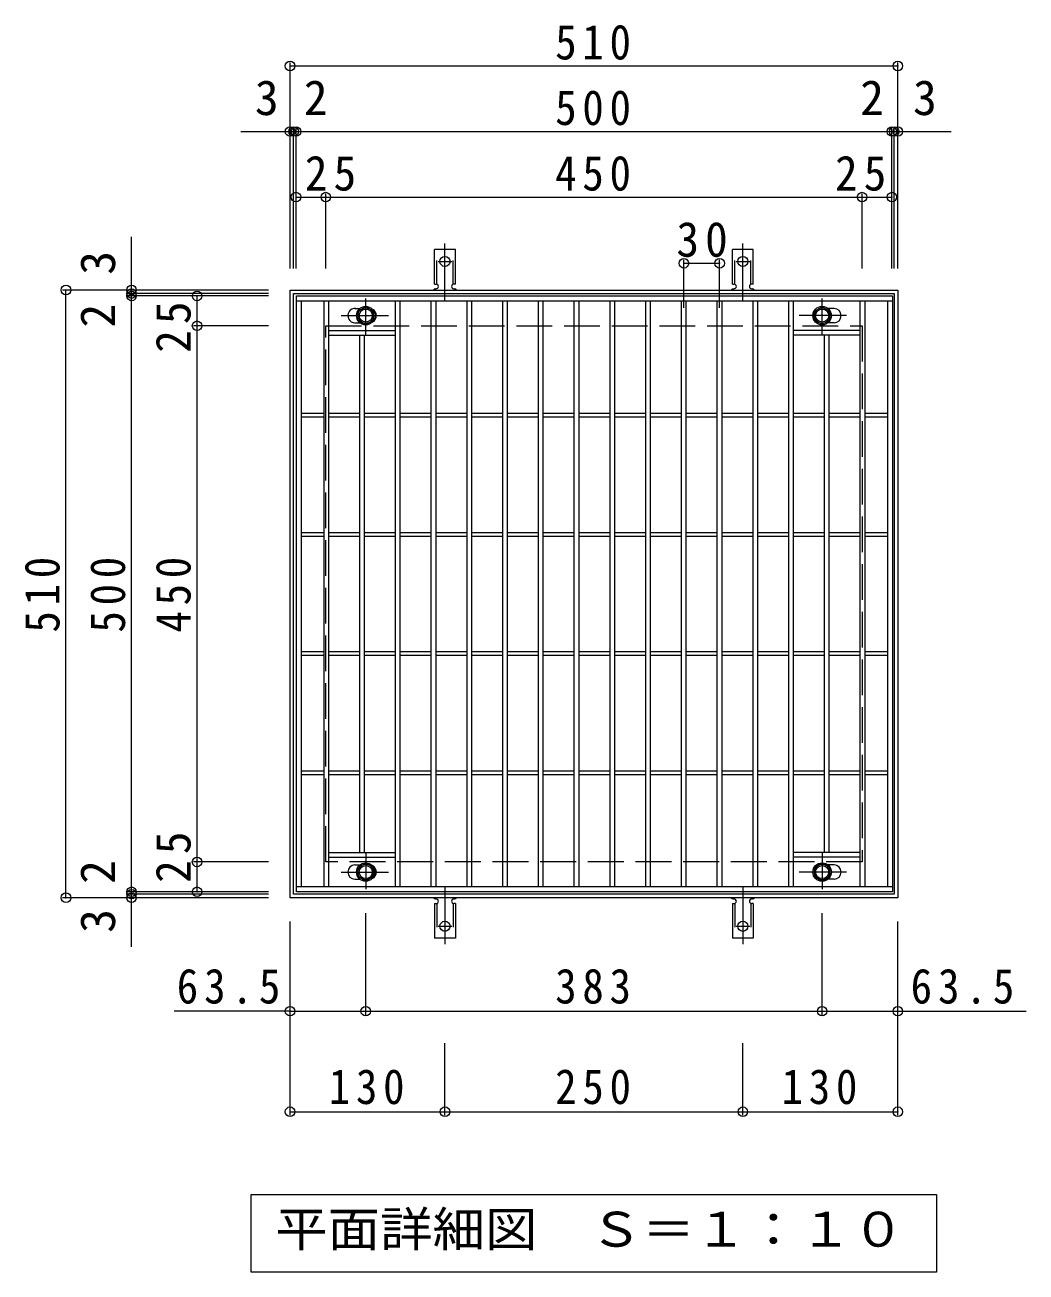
# Model space of a CAD drawing. Units: millimetres at full size, sheet at 1:10; some dimension numbers follow another scale. Extents: x -1507 to 1737, y -1374 to 1311.
# Drawn here: x -471 to 369, y 264 to 1311 of the extents above; entities that cross this region are included whole.
import ezdxf
from ezdxf.enums import TextEntityAlignment as Align

# ---------------------------------------------------------------- set-up
doc = ezdxf.new("R2010")
doc.units = ezdxf.units.MM
doc.header["$LTSCALE"] = 10
doc.header["$PDMODE"] = 32
doc.header["$PDSIZE"] = 8
for name, pattern in [('CHAIN1', [8, 5, -1, 1, -1]), ('CHAIN2', [12, 9, -1, 1, -1]), ('DASHED2', [3, 2, -1]), ('DASHED3', [4, 3, -1])]:
    doc.linetypes.add(name, pattern=pattern)
for name, color, linetype, lineweight in [('C-1', 2, 'Continuous', 9), ('C-2', 3, 'Continuous', 9), ('C-4', 7, 'Continuous', 9), ('C-5', 7, 'Continuous', 9), ('C-8', 4, 'Continuous', 9), ('C-A', 3, 'Continuous', 9)]:
    doc.layers.add(name, color=color, linetype=linetype, lineweight=lineweight)
doc.styles.add('ＭＳ ゴシック', font='')
doc.styles.get('ＭＳ ゴシック').set_extended_font_data('MS Gothic')

msp = doc.modelspace()

# ---------------------------------------------------------------- linework, layer by layer
at = {"layer": 'C-1'}
for p, q in [((-245.22, 1085.14), (258.78, 1085.14)), ((-245.22, 581.14), (-245.22, 1085.14)), ((258.78, 1085.14), (258.78, 581.14)), ((258.78, 581.14), (-245.22, 581.14))]:
    msp.add_line(p, q, dxfattribs=at)
msp.add_lwpolyline([(-248.22, 578.14), (-248.22, 1088.14), (261.78, 1088.14), (261.78, 578.14)], close=True, dxfattribs=at)
at = {"layer": 'C-1', "linetype": 'DASHED3'}
msp.add_lwpolyline([(-218.22, 608.14), (-218.22, 1058.14), (231.78, 1058.14), (231.78, 608.14)], close=True, dxfattribs=at)
at = {"layer": 'C-2'}
for p, q in [((-242.72, 1079.14), (257.28, 1079.14)), ((-238.72, 587.14), (-238.72, 1079.14)), ((-219.72, 587.14), (-219.72, 1079.14)), ((-215.72, 587.14), (-215.72, 1079.14)), ((-159.72, 587.14), (-159.72, 1079.14)), ((-155.72, 587.14), (-155.72, 1079.14)), ((-129.72, 587.14), (-129.72, 1079.14)), ((-125.72, 587.14), (-125.72, 1079.14)), ((-99.72, 587.14), (-99.72, 1079.14)), ((-95.72, 587.14), (-95.72, 1079.14)), ((-69.72, 587.14), (-69.72, 1079.14)), ((-65.72, 587.14), (-65.72, 1079.14)), ((-39.72, 587.14), (-39.72, 1079.14)), ((-35.72, 587.14), (-35.72, 1079.14)), ((-9.72, 587.14), (-9.72, 1079.14)), ((-5.72, 587.14), (-5.72, 1079.14)), ((20.28, 587.14), (20.28, 1079.14)), ((24.28, 587.14), (24.28, 1079.14)), ((50.28, 587.14), (50.28, 1079.14)), ((54.28, 587.14), (54.28, 1079.14)), ((80.28, 587.14), (80.28, 1079.14)), ((84.28, 587.14), (84.28, 1079.14)), ((110.28, 587.14), (110.28, 1079.14)), ((114.28, 587.14), (114.28, 1079.14)), ((140.28, 587.14), (140.28, 1079.14)), ((144.28, 587.14), (144.28, 1079.14)), ((170.28, 587.14), (170.28, 1079.14)), ((174.28, 587.14), (174.28, 1079.14)), ((230.28, 587.14), (230.28, 1079.14)), ((234.28, 587.14), (234.28, 1079.14)), ((253.28, 587.14), (253.28, 1079.14)), ((-193.72, 1072.64), (-189.63, 1072.64)), ((208.28, 1072.64), (203.18, 1072.64)), ((-193.72, 1060.64), (-189.63, 1060.64)), ((208.28, 1060.64), (203.18, 1060.64)), ((-215.72, 1054.14), (-159.72, 1054.14)), ((-215.72, 1050.14), (-159.72, 1050.14)), ((-189.72, 616.14), (-189.72, 1050.14)), ((-185.72, 616.14), (-185.72, 1050.14)), ((230.28, 1054.14), (174.28, 1054.14)), ((230.28, 1050.14), (174.28, 1050.14)), ((200.28, 616.14), (200.28, 1050.14)), ((204.28, 616.14), (204.28, 1050.14)), ((-238.72, 984.64), (-219.72, 984.64)), ((-215.72, 984.64), (-189.72, 984.64)), ((-185.72, 984.64), (-159.72, 984.64)), ((-155.72, 984.64), (-129.72, 984.64)), ((-125.72, 984.64), (-99.72, 984.64)), ((-95.72, 984.64), (-69.72, 984.64)), ((-65.72, 984.64), (-39.72, 984.64)), ((-35.72, 984.64), (-9.72, 984.64)), ((-5.72, 984.64), (20.28, 984.64)), ((24.28, 984.64), (50.28, 984.64)), ((54.28, 984.64), (80.28, 984.64)), ((84.28, 984.64), (110.28, 984.64)), ((114.28, 984.64), (140.28, 984.64)), ((144.28, 984.64), (170.28, 984.64)), ((174.28, 984.64), (200.28, 984.64)), ((204.28, 984.64), (230.28, 984.64)), ((234.28, 984.64), (253.28, 984.64)), ((-238.72, 981.64), (-219.72, 981.64)), ((-215.72, 981.64), (-189.72, 981.64)), ((-185.72, 981.64), (-159.72, 981.64)), ((-155.72, 981.64), (-129.72, 981.64)), ((-125.72, 981.64), (-99.72, 981.64)), ((-95.72, 981.64), (-69.72, 981.64)), ((-65.72, 981.64), (-39.72, 981.64)), ((-35.72, 981.64), (-9.72, 981.64)), ((-5.72, 981.64), (20.28, 981.64)), ((24.28, 981.64), (50.28, 981.64)), ((54.28, 981.64), (80.28, 981.64)), ((84.28, 981.64), (110.28, 981.64)), ((114.28, 981.64), (140.28, 981.64)), ((144.28, 981.64), (170.28, 981.64)), ((174.28, 981.64), (200.28, 981.64)), ((204.28, 981.64), (230.28, 981.64)), ((234.28, 981.64), (253.28, 981.64)), ((-238.72, 884.64), (-219.72, 884.64)), ((-238.72, 881.64), (-219.72, 881.64)), ((-215.72, 884.64), (-189.72, 884.64)), ((-215.72, 881.64), (-189.72, 881.64)), ((-185.72, 884.64), (-159.72, 884.64)), ((-185.72, 881.64), (-159.72, 881.64)), ((-155.72, 884.64), (-129.72, 884.64)), ((-155.72, 881.64), (-129.72, 881.64)), ((-125.72, 884.64), (-99.72, 884.64)), ((-125.72, 881.64), (-99.72, 881.64)), ((-95.72, 884.64), (-69.72, 884.64)), ((-95.72, 881.64), (-69.72, 881.64)), ((-65.72, 884.64), (-39.72, 884.64)), ((-65.72, 881.64), (-39.72, 881.64)), ((-35.72, 884.64), (-9.72, 884.64)), ((-35.72, 881.64), (-9.72, 881.64)), ((-5.72, 884.64), (20.28, 884.64)), ((-5.72, 881.64), (20.28, 881.64)), ((24.28, 884.64), (50.28, 884.64)), ((24.28, 881.64), (50.28, 881.64)), ((54.28, 884.64), (80.28, 884.64)), ((54.28, 881.64), (80.28, 881.64)), ((84.28, 884.64), (110.28, 884.64)), ((84.28, 881.64), (110.28, 881.64)), ((114.28, 884.64), (140.28, 884.64)), ((114.28, 881.64), (140.28, 881.64)), ((144.28, 884.64), (170.28, 884.64)), ((144.28, 881.64), (170.28, 881.64)), ((174.28, 884.64), (200.28, 884.64)), ((174.28, 881.64), (200.28, 881.64)), ((204.28, 884.64), (230.28, 884.64)), ((204.28, 881.64), (230.28, 881.64)), ((234.28, 884.64), (253.28, 884.64)), ((234.28, 881.64), (253.28, 881.64)), ((-238.72, 784.64), (-219.72, 784.64)), ((-238.72, 781.64), (-219.72, 781.64)), ((-215.72, 784.64), (-189.72, 784.64)), ((-215.72, 781.64), (-189.72, 781.64)), ((-185.72, 784.64), (-159.72, 784.64)), ((-185.72, 781.64), (-159.72, 781.64)), ((-155.72, 784.64), (-129.72, 784.64)), ((-155.72, 781.64), (-129.72, 781.64)), ((-125.72, 784.64), (-99.72, 784.64)), ((-125.72, 781.64), (-99.72, 781.64)), ((-95.72, 784.64), (-69.72, 784.64)), ((-95.72, 781.64), (-69.72, 781.64)), ((-65.72, 784.64), (-39.72, 784.64)), ((-65.72, 781.64), (-39.72, 781.64)), ((-35.72, 784.64), (-9.72, 784.64)), ((-35.72, 781.64), (-9.72, 781.64)), ((-5.72, 784.64), (20.28, 784.64)), ((-5.72, 781.64), (20.28, 781.64)), ((24.28, 784.64), (50.28, 784.64)), ((24.28, 781.64), (50.28, 781.64)), ((54.28, 784.64), (80.28, 784.64)), ((54.28, 781.64), (80.28, 781.64)), ((84.28, 784.64), (110.28, 784.64)), ((84.28, 781.64), (110.28, 781.64)), ((114.28, 784.64), (140.28, 784.64)), ((114.28, 781.64), (140.28, 781.64)), ((144.28, 784.64), (170.28, 784.64)), ((144.28, 781.64), (170.28, 781.64)), ((174.28, 784.64), (200.28, 784.64)), ((174.28, 781.64), (200.28, 781.64)), ((204.28, 784.64), (230.28, 784.64)), ((204.28, 781.64), (230.28, 781.64)), ((234.28, 784.64), (253.28, 784.64)), ((234.28, 781.64), (253.28, 781.64)), ((-238.72, 684.64), (-219.72, 684.64)), ((-238.72, 681.64), (-219.72, 681.64)), ((-215.72, 684.64), (-189.72, 684.64)), ((-215.72, 681.64), (-189.72, 681.64)), ((-185.72, 684.64), (-159.72, 684.64)), ((-185.72, 681.64), (-159.72, 681.64)), ((-155.72, 684.64), (-129.72, 684.64)), ((-155.72, 681.64), (-129.72, 681.64)), ((-125.72, 684.64), (-99.72, 684.64)), ((-125.72, 681.64), (-99.72, 681.64)), ((-95.72, 684.64), (-69.72, 684.64)), ((-95.72, 681.64), (-69.72, 681.64)), ((-65.72, 684.64), (-39.72, 684.64)), ((-65.72, 681.64), (-39.72, 681.64)), ((-35.72, 684.64), (-9.72, 684.64)), ((-35.72, 681.64), (-9.72, 681.64)), ((-5.72, 684.64), (20.28, 684.64)), ((-5.72, 681.64), (20.28, 681.64)), ((24.28, 684.64), (50.28, 684.64)), ((24.28, 681.64), (50.28, 681.64)), ((54.28, 684.64), (80.28, 684.64)), ((54.28, 681.64), (80.28, 681.64)), ((84.28, 684.64), (110.28, 684.64)), ((84.28, 681.64), (110.28, 681.64)), ((114.28, 684.64), (140.28, 684.64)), ((114.28, 681.64), (140.28, 681.64)), ((144.28, 684.64), (170.28, 684.64)), ((144.28, 681.64), (170.28, 681.64)), ((174.28, 684.64), (200.28, 684.64)), ((174.28, 681.64), (200.28, 681.64)), ((204.28, 684.64), (230.28, 684.64)), ((204.28, 681.64), (230.28, 681.64)), ((234.28, 684.64), (253.28, 684.64)), ((234.28, 681.64), (253.28, 681.64)), ((-215.72, 616.14), (-159.72, 616.14)), ((-215.72, 612.14), (-159.72, 612.14)), ((230.28, 616.14), (174.28, 616.14)), ((230.28, 612.14), (174.28, 612.14)), ((-193.72, 605.64), (-189.63, 605.64)), ((208.28, 605.64), (203.18, 605.64)), ((257.28, 587.14), (-242.72, 587.14)), ((-193.72, 593.64), (-189.63, 593.64)), ((208.28, 593.64), (203.18, 593.64))]:
    msp.add_line(p, q, dxfattribs=at)
msp.add_lwpolyline([(-242.72, 583.14), (-242.72, 1083.14), (257.28, 1083.14), (257.28, 583.14)], close=True, dxfattribs=at)
for centre, start, end in [((-193.72, 1066.64), 84.61525, 270), ((-181.72, 1066.64), 294.73558, 65.26442), ((196.28, 1066.64), 146.71921, 204.35314), ((208.28, 1066.64), 270, 90), ((196.28, 1066.64), 204.35314, 213.28079), ((-193.72, 599.64), 90, 270), ((-181.72, 599.64), 294.73558, 65.26442), ((196.28, 599.64), 146.71921, 213.28079), ((208.28, 599.64), 270, 90)]:
    msp.add_arc(centre, 6, start, end, dxfattribs=at)
at = {"layer": 'C-4'}
for p, q in [((-248.22, 1106.14), (-248.22, 1279.14)), ((261.78, 1106.14), (261.78, 1279.14)), ((-248.22, 1276.14), (261.78, 1276.14)), ((-289.54, 1221.14), (306.53, 1221.14)), ((-245.22, 1106.14), (-245.22, 1224.14)), ((-243.22, 1106.14), (-243.22, 1224.14)), ((256.78, 1106.14), (256.78, 1224.14)), ((258.78, 1106.14), (258.78, 1224.14)), ((-243.22, 1166.14), (256.78, 1166.14)), ((-218.22, 1106.14), (-218.22, 1169.14)), ((231.78, 1106.14), (231.78, 1169.14)), ((-381.22, 536.83), (-381.22, 1132.89)), ((82.28, 1073.14), (82.28, 1113.56)), ((82.28, 1110.56), (112.28, 1110.56)), ((112.28, 1073.14), (112.28, 1113.56)), ((-266.22, 1088.14), (-439.22, 1088.14)), ((-436.22, 578.14), (-436.22, 1088.14)), ((-266.22, 1085.14), (-384.22, 1085.14)), ((-266.22, 1083.14), (-384.22, 1083.14)), ((-326.22, 583.14), (-326.22, 1083.14)), ((-266.22, 1058.14), (-329.22, 1058.14)), ((-266.22, 608.14), (-329.22, 608.14)), ((-266.22, 578.14), (-439.22, 578.14)), ((-266.22, 583.14), (-384.22, 583.14)), ((-266.22, 581.14), (-384.22, 581.14)), ((-184.72, 479.86), (-184.72, 565.26)), ((198.28, 479.86), (198.28, 565.26)), ((-248.22, 395.52), (-248.22, 558.14)), ((261.78, 395.52), (261.78, 558.14)), ((-248.22, 482.86), (-345.34, 482.86)), ((-248.22, 482.86), (-184.72, 482.86)), ((-184.72, 482.86), (198.28, 482.86)), ((198.28, 482.86), (261.78, 482.86)), ((261.78, 482.86), (369.39, 482.86)), ((-118.22, 395.52), (-118.22, 455.96)), ((131.78, 395.52), (131.78, 455.96)), ((-248.22, 398.52), (-118.22, 398.52)), ((-118.22, 398.52), (131.78, 398.52)), ((131.78, 398.52), (261.78, 398.52))]:
    msp.add_line(p, q, dxfattribs=at)
for p in [(-248.22, 1276.14), (261.78, 1276.14), (-248.22, 1221.14), (-245.22, 1221.14), (-243.22, 1221.14), (256.78, 1221.14), (258.78, 1221.14), (261.78, 1221.14), (-243.22, 1166.14), (-218.22, 1166.14), (231.78, 1166.14), (256.78, 1166.14), (82.28, 1110.56), (112.28, 1110.56), (-436.22, 1088.14), (-381.22, 1088.14), (-381.22, 1085.14), (-381.22, 1083.14), (-326.22, 1083.14), (-326.22, 1058.14), (-326.22, 608.14), (-381.22, 583.14), (-326.22, 583.14), (-436.22, 578.14), (-381.22, 581.14), (-381.22, 578.14), (-248.22, 482.86), (-184.72, 482.86), (198.28, 482.86), (261.78, 482.86), (-248.22, 398.52), (-118.22, 398.52), (131.78, 398.52), (261.78, 398.52)]:
    msp.add_point(p, dxfattribs=at)
at = {"layer": 'C-5'}
msp.add_lwpolyline([(-280.72, 263.96), (-280.72, 328.96), (294.28, 328.96), (294.28, 263.96)], close=True, dxfattribs=at)
at = {"layer": 'C-8', "linetype": 'CHAIN1'}
for p, q in [((-184.72, 1050.67), (-184.72, 1081.03)), ((198.28, 1050.67), (198.28, 1081.03)), ((-205.19, 1066.64), (-165.5, 1066.64)), ((218.75, 1066.64), (179.06, 1066.64)), ((-184.72, 615.62), (-184.72, 585.26)), ((198.28, 615.62), (198.28, 585.26)), ((-205.19, 599.64), (-165.5, 599.64)), ((218.75, 599.64), (179.06, 599.64))]:
    msp.add_line(p, q, dxfattribs=at)
at = {"layer": 'C-8'}
for points in [[(-178.22, 1062.89), (-178.22, 1070.4), (-184.72, 1074.15), (-191.22, 1070.4), (-191.22, 1062.89), (-184.72, 1059.14)], [(191.78, 1062.89), (191.78, 1070.4), (198.28, 1074.15), (204.78, 1070.4), (204.78, 1062.89), (198.28, 1059.14)], [(-178.22, 603.4), (-178.22, 595.89), (-184.72, 592.14), (-191.22, 595.89), (-191.22, 603.4), (-184.72, 607.15)], [(191.78, 603.4), (191.78, 595.89), (198.28, 592.14), (204.78, 595.89), (204.78, 603.4), (198.28, 607.15)]]:
    msp.add_lwpolyline(points, close=True, dxfattribs=at)
for centre, radius in [((-184.72, 1066.64), 7.75), ((-184.72, 1066.64), 6.5), ((-184.72, 1066.64), 5.5), ((198.28, 1066.64), 7.75), ((198.28, 1066.64), 6.5), ((198.28, 1066.64), 5.5), ((-184.72, 599.64), 7.75), ((198.28, 599.64), 7.75), ((-184.72, 599.64), 6.5), ((-184.72, 599.64), 5.5), ((198.28, 599.64), 6.5), ((198.28, 599.64), 5.5)]:
    msp.add_circle(centre, radius, dxfattribs=at)
at = {"layer": 'C-A'}
for p, q in [((-126.97, 1093.14), (-126.97, 1122.14)), ((-109.47, 1122.14), (-126.97, 1122.14)), ((-109.47, 1093.14), (-109.47, 1122.14)), ((123.03, 1093.14), (123.03, 1122.14)), ((140.53, 1122.14), (123.03, 1122.14)), ((140.53, 1093.14), (140.53, 1122.14)), ((-126.97, 1093.14), (-125.72, 1093.14)), ((-126.22, 1089.14), (-125.72, 1089.14)), ((-110.73, 1089.14), (-110.21, 1089.14)), ((-109.47, 1093.14), (-110.72, 1093.14)), ((123.03, 1093.14), (124.28, 1093.14)), ((123.78, 1089.14), (124.28, 1089.14)), ((140.53, 1093.14), (139.28, 1093.14)), ((139.28, 1089.14), (139.79, 1089.14)), ((-126.22, 577.14), (-125.72, 577.14)), ((-110.73, 577.14), (-110.21, 577.14)), ((123.78, 577.14), (124.28, 577.14)), ((139.28, 577.14), (139.79, 577.14)), ((-126.97, 573.14), (-125.72, 573.14)), ((-126.97, 573.14), (-126.97, 544.14)), ((-109.47, 573.14), (-110.72, 573.14)), ((-109.47, 573.14), (-109.47, 544.14)), ((123.03, 573.14), (124.28, 573.14)), ((123.03, 573.14), (123.03, 544.14)), ((140.53, 573.14), (139.28, 573.14)), ((140.53, 573.14), (140.53, 544.14)), ((-109.47, 544.14), (-126.97, 544.14)), ((140.53, 544.14), (123.03, 544.14))]:
    msp.add_line(p, q, dxfattribs=at)
at = {"layer": 'C-A', "linetype": 'DASHED2'}
for p, q in [((-124.97, 1093), (-124.97, 1122.14)), ((-111.47, 1093), (-111.47, 1122.14)), ((125.03, 1093), (125.03, 1122.14)), ((138.53, 1093), (138.53, 1122.14)), ((-124.97, 573.29), (-124.97, 544.14)), ((-111.47, 573.29), (-111.47, 544.14)), ((125.03, 573.29), (125.03, 544.14)), ((138.53, 573.29), (138.53, 544.14))]:
    msp.add_line(p, q, dxfattribs=at)
at = {"layer": 'C-A', "color": 7, "linetype": 'CHAIN2'}
for p, q in [((-118.22, 1079.68), (-118.22, 1127.08)), ((131.78, 1079.68), (131.78, 1127.08)), ((-124, 1112.14), (-112.45, 1112.14)), ((126, 1112.14), (137.56, 1112.14)), ((-118.22, 586.61), (-118.22, 539.21)), ((131.78, 586.61), (131.78, 539.21)), ((-124, 554.14), (-112.45, 554.14)), ((126, 554.14), (137.56, 554.14))]:
    msp.add_line(p, q, dxfattribs=at)
at = {"layer": 'C-A'}
for centre in [(-118.22, 1112.14), (131.78, 1112.14), (-118.22, 554.14), (131.78, 554.14)]:
    msp.add_circle(centre, 4.25, dxfattribs=at)
for centre, start, end in [((-126.22, 1087.14), 90.27596, 150.00047), ((-125.72, 1091.14), 270, 90), ((-110.72, 1091.14), 90, 269.8667), ((-110.22, 1087.14), 29.99927, 89.75836), ((123.78, 1087.14), 90.27596, 150.00047), ((124.28, 1091.14), 270, 90), ((139.28, 1091.14), 90, 269.8667), ((139.78, 1087.14), 29.99927, 89.75836), ((-126.22, 579.14), 209.99951, 269.72403), ((-125.72, 575.14), 270, 90), ((-110.72, 575.14), 90.13329, 270), ((-110.22, 579.14), 270.24162, 330.00072), ((123.78, 579.14), 209.99951, 269.72403), ((124.28, 575.14), 270, 90), ((139.28, 575.14), 90.13329, 270), ((139.78, 579.14), 270.24162, 330.00072)]:
    msp.add_arc(centre, 2, start, end, dxfattribs=at)

# ---------------------------------------------------------------- texts
at = {"layer": 'C-4', "color": 2, "style": 'ＭＳ ゴシック'}
for s, p in [('3', (-277.74, 1226.14)), ('2', (-236.65, 1226.14)), ('2', (230.21, 1226.14)), ('3', (274.55, 1226.14))]:
    msp.add_text(s, height=29.33, dxfattribs=at).set_placement(p, align=Align.BOTTOM_LEFT)
for s, p in [('3', (-386.22, 1100.91)), ('2', (-386.22, 1056.58)), ('2', (-386.22, 589.72)), ('3', (-386.22, 548.62))]:
    msp.add_text(s, height=29.33, rotation=90, dxfattribs=at).set_placement(p, align=Align.BOTTOM_LEFT)
at = {"layer": 'C-4', "color": 2, "char_height": 29.33, "attachment_point": 7, "style": 'ＭＳ ゴシック'}
for s, insert in [('\\T1.27;\\W0.9;510', (-25.72, 1281.14)), ('\\T1.27;\\W0.9;500', (-25.72, 1226.14)), ('\\T1.27;\\W0.95;25', (-235.76, 1171.14)), ('\\T1.27;\\W0.9;450', (-25.72, 1171.14)), ('\\T1.27;\\W0.95;25', (209.1, 1171.14)), ('\\T1.27;\\W0.95;30', (76.03, 1115.56)), ('\\T1.28;\\W0.9;63.5', (-343.29, 488.86)), ('\\T1.27;\\W0.9;383', (-25.72, 488.86)), ('\\T1.28;\\W0.9;63.5', (272.56, 488.86)), ('\\T1.27;\\W0.9;130', (-215.72, 404.52)), ('\\T1.27;\\W0.9;250', (-25.72, 404.52)), ('\\T1.27;\\W0.9;130', (164.28, 404.52))]:
    msp.add_mtext(s, dxfattribs=dict(at, insert=insert))
at = {"layer": 'C-4', "color": 2, "char_height": 29.33, "attachment_point": 7, "rotation": 90, "style": 'ＭＳ ゴシック'}
for s, insert in [('\\T1.27;\\W0.95;25', (-331.22, 1035.46)), ('\\T1.27;\\W0.9;510', (-441.22, 800.64)), ('\\T1.27;\\W0.9;500', (-386.22, 800.64)), ('\\T1.27;\\W0.9;450', (-331.22, 800.64)), ('\\T1.27;\\W0.95;25', (-331.22, 590.61))]:
    msp.add_mtext(s, dxfattribs=dict(at, insert=insert))
at = {"layer": 'C-5', "color": 2, "style": 'ＭＳ ゴシック', "width": 1.1}
msp.add_text('平面詳細図\u3000Ｓ＝１：１０', height=29.33, dxfattribs=at).set_placement((-260.72, 276.46), align=Align.BOTTOM_LEFT)

doc.saveas('drawing.dxf')
